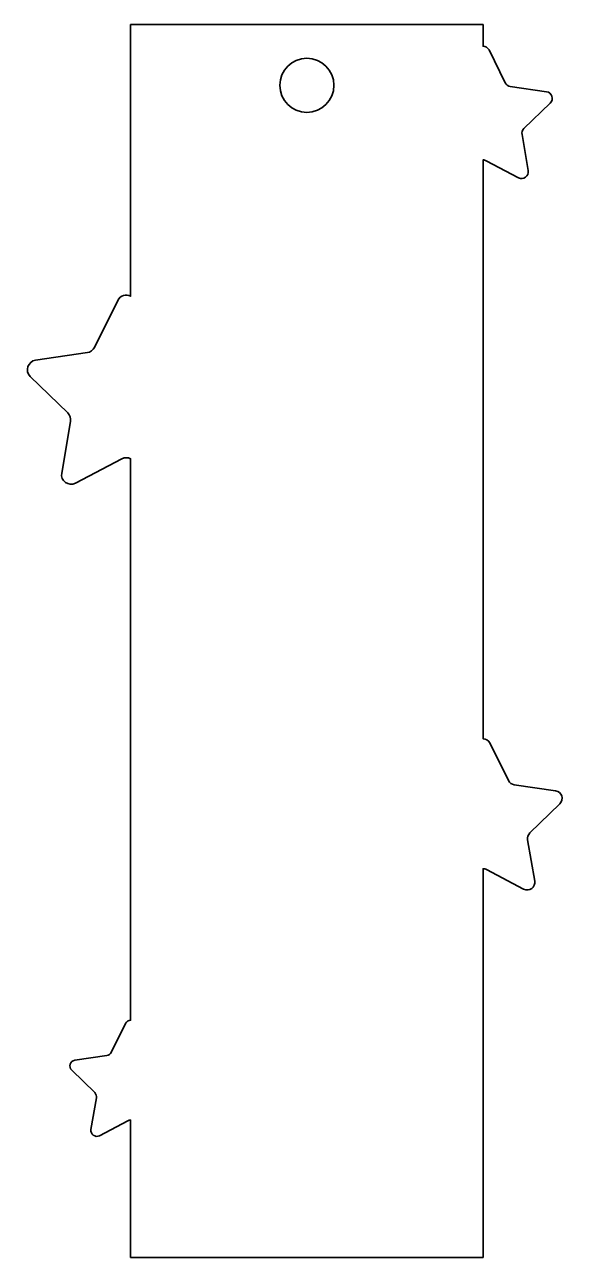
# Model space of a CAD drawing. Header units: inches. Extents: x 0 to 2.6, y 0 to 12.3.
# Drawn here: x -0.01 to 2.62, y 0.01 to 6.01 of the extents above; entities that cross this region are included whole.
import ezdxf

# ---------------------------------------------------------------- set-up
doc = ezdxf.new("R2010")
doc.units = ezdxf.units.IN
doc.header["$MEASUREMENT"] = 0
doc.layers.add('Слой 1', color=7, linetype='Continuous', lineweight=0)

msp = doc.modelspace()

# ---------------------------------------------------------------- linework, layer by layer
at = {"layer": 'Слой 1', "color": 1, "lineweight": 35, "true_color": 0xff0000}
for points, knots in [([(2.5994, 2.2146), (2.6215, 2.2362), (2.6093, 2.2737), (2.5788, 2.2782), (2.5788, 2.2782), (2.3772, 2.3075), (2.3772, 2.3075), (2.3651, 2.3092), (2.3546, 2.3168), (2.3491, 2.3278), (2.3491, 2.3278), (2.259, 2.5105), (2.259, 2.5105), (2.2522, 2.5243), (2.2389, 2.5312), (2.2256, 2.5312), (2.2256, 2.5312), (2.2256, 5.3486), (2.2256, 5.3486), (2.2308, 5.3486), (2.236, 5.3474), (2.2407, 5.3449), (2.2407, 5.3449), (2.3983, 5.262), (2.3983, 5.262), (2.4222, 5.2495), (2.4502, 5.2697), (2.4456, 5.2963), (2.4456, 5.2963), (2.4155, 5.4718), (2.4155, 5.4718), (2.4137, 5.4824), (2.4172, 5.4932), (2.4249, 5.5007), (2.4249, 5.5007), (2.5524, 5.6249), (2.5524, 5.6249), (2.5717, 5.6438), (2.561, 5.6766), (2.5343, 5.6805), (2.5343, 5.6805), (2.3581, 5.7061), (2.3581, 5.7061), (2.3475, 5.7077), (2.3383, 5.7143), (2.3336, 5.7239), (2.3336, 5.7239), (2.2548, 5.8836), (2.2548, 5.8836), (2.2488, 5.8957), (2.2372, 5.9017), (2.2256, 5.9017), (2.2256, 5.9017), (2.2256, 6.007), (2.2256, 6.007), (2.2256, 6.007), (0.5096, 6.007), (0.5096, 6.007), (0.5096, 6.007), (0.5096, 4.6854), (0.5096, 4.6854), (0.488, 4.6963), (0.459, 4.6894), (0.4467, 4.6645), (0.4467, 4.6645), (0.334, 4.4361), (0.334, 4.4361), (0.3272, 4.4224), (0.3141, 4.4128), (0.2989, 4.4106), (0.2989, 4.4106), (0.0469, 4.374), (0.0469, 4.374), (0.0087, 4.3685), (-0.0066, 4.3215), (0.0211, 4.2946), (0.0211, 4.2946), (0.2035, 4.1168), (0.2035, 4.1168), (0.2144, 4.1061), (0.2194, 4.0907), (0.2168, 4.0756), (0.2168, 4.0756), (0.1738, 3.8245), (0.1738, 3.8245), (0.1673, 3.7865), (0.2072, 3.7575), (0.2414, 3.7754), (0.2414, 3.7754), (0.4668, 3.8939), (0.4668, 3.8939), (0.4802, 3.901), (0.4962, 3.901), (0.5096, 3.8941), (0.5096, 3.8941), (0.5096, 1.161), (0.5096, 1.161), (0.4994, 1.161), (0.4892, 1.1556), (0.484, 1.145), (0.484, 1.145), (0.4148, 1.0048), (0.4148, 1.0048), (0.4106, 0.9963), (0.4026, 0.9905), (0.3932, 0.9891), (0.3932, 0.9891), (0.2385, 0.9667), (0.2385, 0.9667), (0.215, 0.9632), (0.2057, 0.9344), (0.2226, 0.9179), (0.2226, 0.9179), (0.3346, 0.8087), (0.3346, 0.8087), (0.3414, 0.8021), (0.3444, 0.7927), (0.3428, 0.7834), (0.3428, 0.7834), (0.3164, 0.6293), (0.3164, 0.6293), (0.3124, 0.6059), (0.3369, 0.5881), (0.3579, 0.5991), (0.3579, 0.5991), (0.4963, 0.6719), (0.4963, 0.6719), (0.5005, 0.6741), (0.5051, 0.6752), (0.5096, 0.6752), (0.5096, 0.6752), (0.5096, 0.007), (0.5096, 0.007), (0.5096, 0.007), (2.2256, 0.007), (2.2256, 0.007), (2.2256, 0.007), (2.2256, 1.8985), (2.2256, 1.8985), (2.2315, 1.8985), (2.2375, 1.8971), (2.2429, 1.8942), (2.2429, 1.8942), (2.4232, 1.7995), (2.4232, 1.7995), (2.4505, 1.7851), (2.4825, 1.8083), (2.4772, 1.8387), (2.4772, 1.8387), (2.4428, 2.0395), (2.4428, 2.0395), (2.4407, 2.0516), (2.4447, 2.0639), (2.4535, 2.0725), (2.4535, 2.0725), (2.5994, 2.2146), (2.5994, 2.2146)], [0, 0, 0, 0, 1, 1, 1, 2, 2, 2, 3, 3, 3, 4, 4, 4, 5, 5, 5, 6, 6, 6, 7, 7, 7, 8, 8, 8, 9, 9, 9, 10, 10, 10, 11, 11, 11, 12, 12, 12, 13, 13, 13, 14, 14, 14, 15, 15, 15, 16, 16, 16, 17, 17, 17, 18, 18, 18, 19, 19, 19, 20, 20, 20, 21, 21, 21, 22, 22, 22, 23, 23, 23, 24, 24, 24, 25, 25, 25, 26, 26, 26, 27, 27, 27, 28, 28, 28, 29, 29, 29, 30, 30, 30, 31, 31, 31, 32, 32, 32, 33, 33, 33, 34, 34, 34, 35, 35, 35, 36, 36, 36, 37, 37, 37, 38, 38, 38, 39, 39, 39, 40, 40, 40, 41, 41, 41, 42, 42, 42, 43, 43, 43, 44, 44, 44, 45, 45, 45, 46, 46, 46, 47, 47, 47, 48, 48, 48, 49, 49, 49, 50, 50, 50, 51, 51, 51, 52, 52, 52, 52]), ([(1.3676, 5.58), (1.2949, 5.58), (1.2359, 5.6389), (1.2359, 5.7117), (1.2359, 5.7844), (1.2949, 5.8434), (1.3676, 5.8434), (1.4404, 5.8434), (1.4993, 5.7844), (1.4993, 5.7117), (1.4993, 5.6389), (1.4404, 5.58), (1.3676, 5.58)], [0, 0, 0, 0, 1, 1, 1, 2, 2, 2, 3, 3, 3, 4, 4, 4, 4])]:
    msp.add_open_spline(points, degree=3, knots=knots, dxfattribs=at)

doc.saveas('drawing.dxf')
